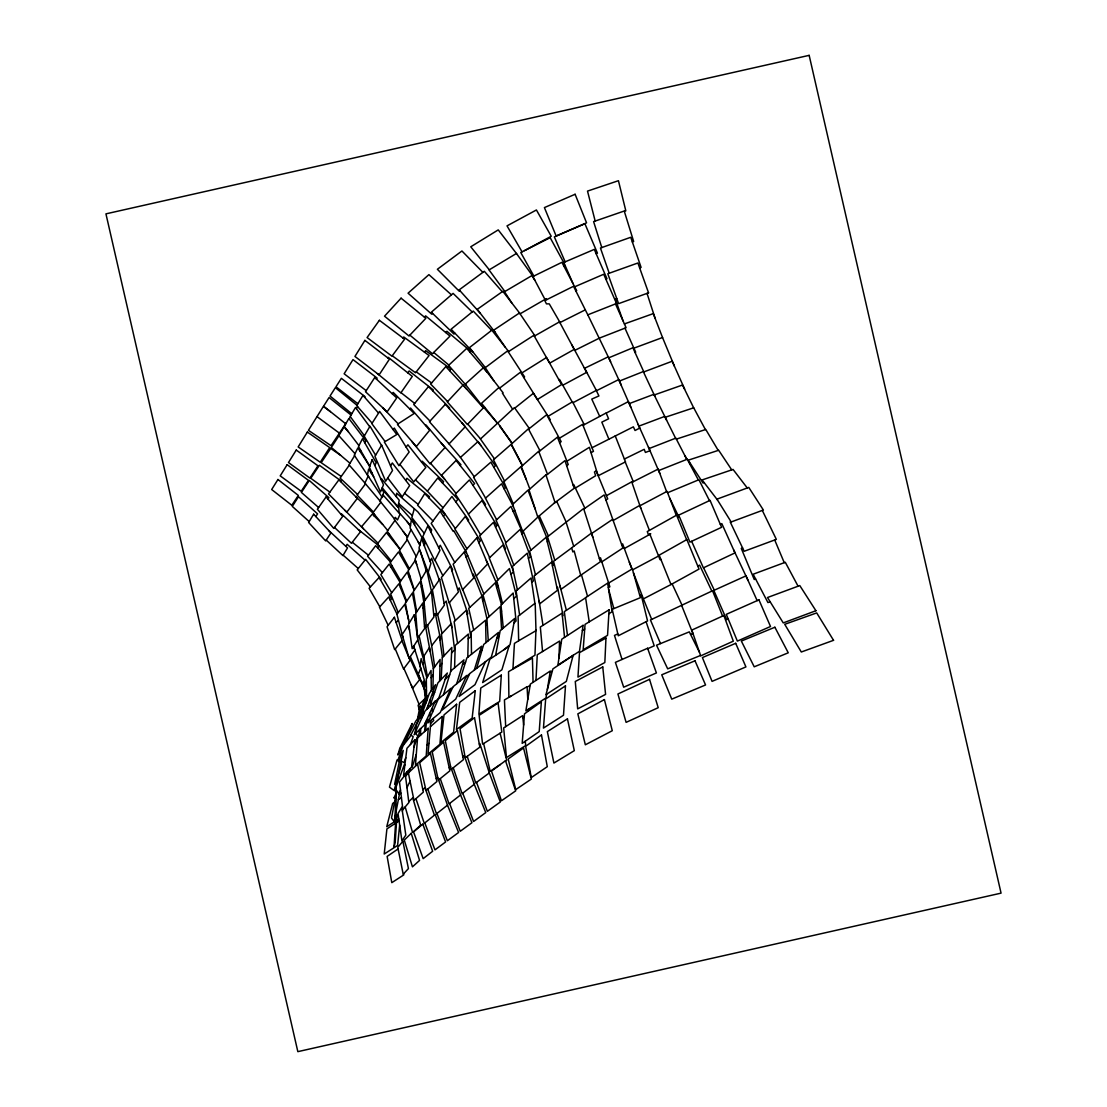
<?xml version="1.0" encoding="UTF-8"?>
<svg xmlns="http://www.w3.org/2000/svg" width="1107" height="1107" viewBox="0 0 1107 1107"><rect width="100%" height="100%" fill="white"/><g stroke="black" fill="none" stroke-linecap="round" stroke-linejoin="round"><path stroke-width="1.5" d="M414.558 524.801L414.572 523.237L398.354 505M430.471 726.607L430.581 720.602M420.535 735.228L420.674 728.572M439.631 681.082L440.102 659.44L433.377 668.642L432.92 688.388M467.791 657.212L468.316 634.076L455.198 645.45L454.603 667.798M432.823 692.207L432.768 694.795L434.622 692.359M558.91 658.319L559.602 641.05L537.269 654.777L535.968 680.404M450.701 671.437L451.836 647.457L442.26 657.71L441.167 679.477M396.348 496.725L396.652 493.21L417.892 511.904L431.675 529.866L430.941 532.135M424.562 731.589L425.42 722.608M425.6 730.634L426.624 719.993M399.669 825.144L397.593 845.457L384.212 854.009L386.91 828.908L395.6 823.165M381.182 479.677L381.32 478.528L399.212 500.184L398.022 506.923L382.233 487.8M411.403 519.681L410.102 528.025L419.885 544.824M546.595 694.255L546 697.95L525.853 710.846L530.336 684.112L550.29 671.008L547.356 689.44M495.632 655.316L500.17 630.699L514.769 618.412L510.05 644.689L503.906 649.74M424.355 545.959L424.977 542.665L411.901 520.235M417.547 718.9L420.079 705.643L421.504 707.733M419.816 729.388L418.391 736.833L415.692 733.277M422.071 717.502L422.473 715.399M395.531 797.151L391.504 817.962L394.147 821.56L395.282 815.638M396.251 793.387L396.776 790.675L399.323 794.688L395.49 814.531M425.517 694.463L426.458 690.616M402.367 811.21L402.879 809.203M414.295 508.736L411.818 517.55L424.285 533.408M476.633 668.351L483.731 644.426L498.482 632.415L491.273 657.143L485.516 661.737M456.693 683.78L463.971 659.869L450.84 670.98L443.52 694.698M474.266 670.15L481.6 646.225L466.85 657.959L459.543 681.455M416.287 754.434L412.205 767.082L411.652 766.431M414.004 747.1L417.214 737.22L417.657 737.829M417.989 718.318L423.068 703.028L426.762 695.334L420.01 715.731M418.571 720.062L416.44 724.698L415.111 732.53M408.898 772.395L410.185 768.562M429.848 706.335L437.86 682.936L447.353 673.001L438.842 698.005L434.899 702.032M405.771 757.714L404.027 762.668L401.094 761.021M410.434 744.513L413.188 736.695L410.808 735.145M404.429 741.815L398.202 759.416L399.585 760.191M426.596 709.462L435.535 684.693L429.336 693.425L420.314 718.388L424.05 713.226M422.376 712.673L415.706 721.252L403.308 745.302L409.825 737.027L422.376 712.673L423.234 710.307L422.265 708.881M395.877 787.52L394.729 790.619L395.739 791.38M396.181 786.703L404.346 764.591L404.871 765.048M400.499 790.094L398.603 793.553M405.563 776.367L407.348 771.51M420.452 668.78L418.266 674.384L424.147 687.821M394.535 519.072L380.047 501.139L381.818 496.725M420.923 668.78L413.714 646.211M422.874 664.408L424.202 661.433L417.74 639.874M400.222 513.856L397.468 519.958L395.31 517.37L394.327 519.529L407.487 537.199L403.335 531.637M419.553 549.432L415.028 559.104L421.241 579.252M430.139 561.401L431.592 558.288L439.258 579.916M411.043 529.63L406.795 538.68L416.218 556.558M406.975 787.658L410.06 781.168M395.628 794.369L393.884 797.995L395.545 796.819M368.036 476.467L364.867 483.067L380.088 501.07M419.553 677.332L410.296 656.534M328.751 530.516L347.529 547.896L342.935 555.576L326.233 540.078M369.088 477.491L354.282 455.226L357.852 447.948L369.655 466.172M371.412 473.298L371.8 472.592M374.775 465.397L376.228 462.823L362.473 438.704L358.488 446.564L369.724 466.296M405.729 480.396L406.947 478.293L429.53 496.752L428.852 497.818M354.586 455.697L349.023 464.802L364.895 482.998M390.563 465.839L392.321 462.975L409.673 485.516L402.228 496.822L387.741 477.975M345.854 546.346L347.141 544.312L365.006 560.114M438.704 547.674L440.282 545.239L452.666 569.676L451.919 570.769M338.922 435.757L331.311 447.436L349.992 463.238M443.423 516.332L444.848 514.16L424.714 493.57L417.616 505.249L432.989 520.982M346.38 422.722L331.035 445.678L308.438 430.319L323.369 406.449L330.44 411.652M364.729 442.675L365.919 440.849L348.857 418.529L344.249 426.375L358.959 445.623M377.432 373.599L400.845 392.86L412.302 376.408L388.225 357.326L387.837 357.907M376.435 379.106L377.113 378.068L352.995 359.609L344.139 373.792L366.209 390.646M360.024 451.296L360.647 450.355M431.149 677.719L433.238 674.633M424.521 626.659L425.392 625.4L430.166 651.511M315.786 516.512L317.584 513.883L298.489 496.725L292.29 506.397L309.185 521.577M327.921 499.077L328.89 497.666L309.268 480.466L301.395 492.421L318.622 507.518M340.61 481.587L341.039 480.964L319.411 465.272L310.763 478.266L329.858 492.103M414.848 650.003L409.092 658.264L402.132 634.574L408.151 625.441L409.493 629.966M349.106 418.847L350.476 416.882M382.607 407.611L398.16 423.801L414.212 413.465L393.22 392.418L392.265 393.788M356.329 408.552L357.644 406.698M364.604 397.205L365.006 396.638L341.371 378.331L335.975 386.772L357.865 403.723M349.314 465.134L340.084 478.058L357.561 494.428M384.904 441.278L371.827 423.635L379.618 411.417L396.79 434.553L384.35 442.053L398.935 465.701L409.161 452.002L394.313 428.049L393.165 429.654M424.313 659.675L419.166 636.013M394.991 520.415L387.201 531.194L400.277 549.363M431.453 591.387L423.995 601.696L426.416 626.908L433.944 616.903L431.453 591.387L426.735 569.842L420.798 579.999L425.13 600.132M423.068 608.255L424.451 606.345M407.791 372.824L409.147 370.97L433.238 389.927L432.643 390.716M407.334 539.69L399.502 550.428L409.41 568.832M421.283 587.001L422.071 585.921M415.042 620.28L416.163 618.771M341.108 514.478L341.523 513.911L360.564 531.664L351.473 543.288L334.494 527.458M365.504 483.828L357.077 495.078L373.446 512.071M380.877 502.163L372.962 512.721L387.713 530.488M402.976 338.009L403.751 336.985L429.087 355.541L415.526 372.755L392.238 355.762M358.46 529.7L378.954 545.793M413.534 598.956L414.364 597.891M443.021 507.753L427.399 491.204L437.763 477.989L457.924 499.326L455.793 501.914M434.705 666.815L431.647 645.699L439.313 635.93L442.482 657.461M398.16 423.801L397.496 424.631L416.301 446.578L429.654 430.263L410.559 408.054L409.798 409.037M433.806 615.45L435.314 613.527L440.517 639.168L439.908 639.915M377.542 547.744L379.037 545.889M406.103 447.076L407.916 444.82L425.849 467.445L413.727 481.905L399.904 464.414M391.02 567.282L392.099 565.926M424.451 352.151L425.655 350.656L450.923 369.046L449.636 370.582M344.941 510.355L363.387 528.676M355.942 496.905L374.318 514.354M409.009 576.816L409.784 575.875M421.546 462.02L422.196 461.218L443.589 481.6L442.44 482.943M439.963 665.888L441.97 663.439M400.485 587.706L401.246 586.779M468.012 520.788L468.635 520.041L451.947 496.49L441.762 509.358L455.323 528.565M402.948 637.397L396.901 614.205L404.802 604.325L408.594 619.837M380.49 579.86L381.085 579.141L365.614 559.339L357.174 569.884L370.43 586.89M400.568 555.465L401.564 554.275M449.179 408.538L449.663 407.971L428.52 386.537L413.741 404.553L430.014 421.061M374.138 515.931L374.886 515.046M444.128 603.55L446.218 601.115L451.864 627.558M478.805 542.665L480.355 540.88L465.341 516.415L454.922 529.049L466.96 548.754M388.612 535.276L389.456 534.321M466.13 557.153L467.652 555.423M411.707 441.223L430.056 463.833L445.014 447.532L426.084 425.033L425.614 425.558M411.237 685.025L419.055 704.329M466.739 389.194L445.803 366.625L430.637 384.046L447.615 401.564M396.181 622.618L398.368 620.294M457.689 589.477L459.211 587.886L467.86 613.748L467.14 614.468M440.918 442.648L460.913 464.663L460.111 465.466M390.273 600.243L391.56 598.915L379.106 577.494L369.115 588.301L379.826 606.802M424.396 317.142L425.628 315.869L450.009 336.099L432.45 353.756L409.853 335.144M445.152 679.435L449.663 674.786M486.319 560.502L497.942 586.212L496.642 587.499M451.573 652.936L454.603 649.823L451.365 623.559L441.416 634.2L444.018 655.828M472.634 574.741L473.298 574.076L483.579 600.022L482.749 600.824M445.678 332.515L446.91 331.297L471.015 351.528L470.184 352.33M461.785 422.736L481.144 445.789M472.897 485.267L474.626 483.579L456.084 460.457L441.527 475.29L456.029 493.418M408.746 801.717L412.759 797.815L420.688 825.172L412.565 832.519L405.19 806.906M484.714 505.193L485.53 504.405L469.396 479.954L455.351 494.096L468.51 514.105M495.521 527.015L496.918 525.673L481.974 500.585L468.386 514.229L480.604 534.833M513.939 623.02L516.083 620.985L513.164 593.034L500.973 605.086L503.284 628.07M513.759 598.666L516.499 596.064L509.455 568.541L496.835 581.023L502.523 603.55M500.489 612.116L501.582 611.092M504.667 549.321L505.456 548.588L493.404 522.421L479.635 535.76L489.654 557.679M494.469 458.893L480.424 439.022L514.437 407.611L529.354 428.52M430.54 723.424L433.681 720.532L433.141 718.471M487.066 372.104L466.711 348.373L448.612 365.365L466.089 385.25M510.908 574.256L513.523 571.862M488.256 640.745L486.914 618.564L500.129 606.594L501.609 629.482M474.211 476.702L460.457 457.412L478.086 441.513L495.438 465.77L493.777 467.223M496.642 519.764L485.461 498.219L501.513 483.828L513.33 506.439M521.84 533.851L522.767 533.02L510.95 506.383L496.074 520.276L505.885 542.582M468.206 638.864L470.752 636.58L466.448 610.192L454.119 621.677L457.565 643.402M547.287 541.863L548.214 541.032L538.223 516.761M426.472 721.57L429.627 718.761M528.426 558.398L530.474 556.586L520.165 529.409L505.47 542.983L513.8 565.179M485.669 625.164L487.232 623.795M500.682 427.274L499.672 426.001L512.071 443.506M484.949 407.556L484.105 408.303L465.244 384.157L483.551 367.621L499.603 388.142L520.456 372.215L536.881 398.686M496.752 638.352L499.146 636.248M432.56 313.392L431.688 314.167L408.068 293.189L428.907 274.633L451.421 294.836M513.205 511.476L514.727 510.161M531.734 582.337L533.394 580.912L527.264 553.168L512.361 566.466L517.412 589.851M422.86 789.637L425.06 787.755L434.428 815.181L424.285 823.359L415.928 798.687M426.984 745.108L428.963 743.406M454.935 333.221L453.953 334.037L431.329 312.202L453.095 293.383L472.163 311.966M504.142 488.865L505.595 487.633L490.858 462.173L473.575 477.255L485.572 498.122M462.546 664.574L465.604 662M436.241 778.581L437.832 777.806M449.221 767.857L450.618 766.694M450.397 689.426L452.68 687.53M462.823 756.718L464.276 755.528L474.253 784.309L462.117 793.664L453.233 767.788M552.435 565.912L553.196 565.29L546.125 537.296L529.644 551.244L535.47 574.851M472.758 351.818L451.103 329.208L473.256 311.081L491.605 330.37M479.968 651.553L482.126 649.809M514.797 408.123L533.422 393.276L550.179 419.525L549.529 420.023M528.565 429.156L546.692 414.738L561.166 441.651L559.644 442.828M573.094 484.977L573.689 484.506L584.911 508.265M434.414 815.139L435.189 814.531L445.595 841.97L434.968 849.872L424.811 822.944M447.422 804.983L458.602 832.492L447.366 840.739L436.933 813.451M538.846 451.67L557.416 437.182L568.251 464.553L566.673 465.743M546.125 475.387L564.971 460.637L574.201 488.284L553.943 503.381M460.498 794.771L471.928 822.722L460.249 831.274L449.58 803.516M466.255 676.598L469.493 674.08M479.289 744.001L479.843 743.558L489.322 772.949L500.309 801.994L487.371 811.32L476.508 782.372M474.17 784.102L485.765 812.58L473.602 821.477L462.726 793.207M534.902 603.384L518.104 616.267L518.657 640.773L514.437 643.402L512.956 668.642L534.958 655.206L535.954 629.98M592.812 537.241L583.61 508.542L566.217 522.158L556.779 501.526M571.655 547.91L553.528 561.304L560.889 589.408L580.691 575.253L574.173 550.954L572.859 551.95L571.627 547.868L591.525 533.062L600.354 561.789L580.013 575.737M489.322 772.949L475.719 782.953L467.237 756.358M523.805 377.473L524.593 376.892L507.629 350.85L485.295 367.662L493.736 380.642M459.875 290.643L459.17 291.155L437.376 269.278L461.937 250.985L482.887 272.364M480.078 313.004L459.184 289.868L484.326 271.298L502.26 291.722M405.895 775.453L408.497 773.558M539.04 600.561L542.997 625.344M556.932 587.665L557.554 587.222L563.062 615.534L562.384 616.018L564.542 637.411M399.073 794.3L400.859 793.013M599.371 558.592L600.506 557.79L609.86 586.807L608.324 587.526M583.776 509.054L604.131 494.926L622.881 548.02L601.821 561.844M559.99 585.977L566.41 610.289M398.105 848.931L387.132 856.403L391.795 882.666L403.737 874.931L403.543 873.88M591.968 533.297L612.738 519.266M500.336 764.508L490.193 771.316L483.607 743.558M505.595 760.979L506.66 760.274L500.101 733.166M394.549 802.188L392.681 803.433L386.744 826.721L395.739 820.937M398.354 799.683L401.44 797.649M396.486 822.584L399.06 820.868M585.603 597.808L564.321 611.645L567.49 635.473M508.238 351.777L533.837 335.324L549.155 362.266M605.916 500.032L607.729 498.883L596.203 470.849L594.459 471.997L595.649 475.733L575.363 488.049M621.664 544.561L622.66 543.924L631.889 569.123M396.624 820.37L398.797 818.986M608.85 613.804L612.171 611.673L607.618 583.126L585.589 597.655L589.228 621.843M582.365 630.52L584.704 629.039M521.978 372.879L546.512 357.519L561.581 384.599L537.393 399.489M559.492 643.942L561.207 642.876M566.936 461.218L589.394 447.311L597.697 474.488M558.924 379.812L559.533 379.438L572.208 401.952M516.595 253.669L498.233 229.896L470.752 246.792L489.28 269.804M550.068 672.392L552.324 671.036M686.631 539.676L676.598 515.156L647.277 531.568L648.384 534.501L650.764 533.837L624.348 548.532M608.656 583.043L632.318 568.873L640.399 597.669L612.199 609.307L618.246 635.778L647.553 620.958L641.091 594.487L639.708 595.192M559.353 438.261L582.6 424.368L593.463 451.324L591.18 452.666M548.131 416.301L572.554 401.744L584.247 424.659M518.657 640.773L535.982 630.686L535.262 605.792L531.083 577.979L516.125 590.972L519.626 615.105M522.878 717.668L524.261 716.879M534.307 336.141L559.492 321.846L574.229 349.383L549.653 363.151M613.181 520.498L639.708 505.429L649.394 530.308M511.434 695.86L508.902 697.272L508.542 671.645L532.425 658.07L533.062 682.313M527.098 687.129L530.115 685.441M671.008 584.538L699.015 569.095L686.852 539.552L659.163 555.174L671.008 584.538L643.402 598.887L651.691 619.394L650.418 619.934L660.533 643.596M571.835 344.914L586.696 372.326L562.799 385.236M606.415 495.687L631.737 481.836L640.828 508.321M660.81 559.256L660.049 559.672L649.906 534.307M524.469 250.639L551.231 236.248L536.425 209.97L507.02 225.87L522.061 251.856M582.988 425.323L606.152 412.98L608.587 418.806L601.821 422.154L608.864 439.078M632.595 569.842L658.582 556.005M640.413 505.512L667.064 491.356L676.308 515.308M584.288 367.745L596.507 390.702M573.039 402.685L596.258 390.425L598.929 395.946L591.775 399.101L599.717 416.412M697.77 566.078L699.596 565.11L711.843 591.11M606.207 413.091L628.416 401.592L639.721 428.105L635.044 430.498L633.37 426.832L592.01 447.74M598.209 475.733L625.497 461.868L615.201 435.826M559.893 322.607L585.312 309.849M631.931 482.361L658.181 469.077L666.594 491.605M596.41 390.743L618.702 379.576L630.879 407.376M638.158 424.424L650.003 450.715L645.423 452.445L644.205 449.317L624.376 459.031M563.864 266.095L565.11 265.472M575.059 350.255L599.413 338.105L626.092 327.714L615.478 303.913L587.803 314.831L573.523 286.298L544.81 300.606L546.443 303.858L549.266 303.872L560.059 322.524M610.607 361.671L587.803 314.831M648.508 447.214L659.8 473.422M584.856 368.174L608.241 356.8L621.304 385.153M651.691 619.394L712.548 590.764L722.594 616.087M720.325 524.344L721.819 523.625L735.006 552.891L703.388 567.863L691.654 541.295M693.328 634.56L681.746 605.709M733.72 550.027L748.097 580.552M617.817 633.91L614.482 635.404L622.051 659.454M728.198 618.951L726.649 619.643L713.821 590.418L745.993 575.875L757.16 600.644M647.747 648.702L654.209 645.81L646.087 621.705M574.685 286.796L603.702 274.259L616.53 303.456L615.478 303.913M596.161 253.724L597.448 253.171L584.897 223.725L554.344 236.87L565.151 261.861M635.044 352.483L635.695 352.206L624.985 328.198M605.889 279.255L606.982 278.784L594.293 249.393L563.781 262.442L573.066 283.696M690.56 634.38L692.456 633.578M609.058 357.686L632.913 347.764L643.831 371.924L672.198 361.242L684.666 389.124M667.59 492.74L698.904 479.732L709.462 500.627M679.601 517.177L689.91 542.112L721.598 527.306L710.057 500.35L678.812 515.087L679.061 517.412L669.638 498.039M700.565 655.455L667.687 668.849L656.534 645.215L689.301 631.862L699.458 652.272M619.934 380.863L643.292 371.578L654.846 396.278M658.79 470.517L687.226 459.225L698.351 479.954M649.505 448.39L675.837 438.123L686.797 459.391M629.786 403.405L653.863 394.313L666.552 420.079M575.861 290.947L576.692 290.643L561.899 262.331L532.882 276.529L544.976 299.43M639.431 425.932L664.726 416.412L675.588 438.22M770.126 601.751L767.94 602.568L753.134 574.242L785.292 562.287L798.078 586.212M674.384 366.14L662.526 337.524L633.896 348.165M755.611 578.975L754.241 579.487L741.289 548.463L742.603 547.979M730.994 521.66L730.205 521.951L744.181 551.286L776.339 539.372L762.308 510.41M655.123 318.387L647.028 293.383M639.652 267.908L641.091 267.382L630.741 237.285L600.451 248.037L609.224 273.249M616.765 298.572L615.284 299.098L623.033 320.864M624.403 323.922L653.282 313.613L662.595 337.663M654.223 394.964L682.535 385.015L693.674 407.833M632.332 241.907L633.647 241.451L624.237 211.022L593.601 221.608L601.793 247.567M717.433 499.907L716.935 499.16L748.775 487.412L763.373 510.009L731.173 521.964L717.433 499.907L702.101 479.94L733.055 469.437L747.267 487.966M624.334 211.326L625.815 210.828L618.439 180.704L587.513 191.096L595.179 221.068M665.265 417.256L693.715 407.805L705.408 429.585M689.592 463.625L690.311 463.39M704.052 482.597L702.973 482.943L688.236 460.18L718.678 450.272L731.741 469.88M676.363 439.119L705.768 429.474L718.208 450.411M316.976 416.619L339.323 433.072M341.219 476.48L321.182 462.684L330.73 448.46L340.513 455.212M416.232 371.855L431.578 382.967M400.997 392.653L414.682 403.405M351.016 415.028L329.07 397.551L323.576 406.2L345.661 423.746M352.303 542.236L368.437 555.23M356.938 405.231L335.366 387.671L330.024 396.043L351.791 413.741M404.581 493.265L418.155 504.363M433.736 352.455L448.902 365.089M399.253 761.796L397.067 759.914L389.47 787.132L394.106 790.536L401.537 763.761L400.679 763.014M398.631 503.464L412.371 515.571M343.17 555.174L358.267 568.528M415.471 479.829L427.399 491.19M382.621 524.358L372.27 514.077L361.491 526.794L377.971 543.136M390.563 562.121L375.688 545.696L367.621 556.295L382.385 572.61M348.428 431.841L344.042 426.956L338.797 435.605L355.029 453.718M430.54 463.307L444.627 479.179M381.777 488.879L398.714 507.975L399.212 513.205L382.994 494.898M399.157 512.666L410.503 525.438M378.552 413.091L362.985 395.379L356.703 405.619L372.132 423.178M484.368 408.068L496.974 422.625M467.735 424.106L480.549 438.912M448.529 443.27L460.47 457.399M400.139 549.542L386.426 532.592L377.39 543.869L391.338 561.124M497.472 423.248L481.559 403.28L498.897 387.492L503.048 392.708L502.412 393.165L512.638 409.272M485.336 367.621L469.493 347.584L491.84 330.19L508.653 351.514M495.369 332.64L477.242 309.351L502.827 291.321L520.165 313.779L546.263 298.682L546.803 299.61M406.726 521.176L410.406 526.102M369.71 426.707L355.541 407.487L350.158 416.453L364.411 435.798M504.875 291.515L489.045 269.942L516.443 253.461L533.02 276.459M497.804 423.026L512.25 443.34M505.152 347.086L493.694 330.177L519.474 312.977L534.902 335.808M373.613 476.633L368.617 469.077L367.441 475L382.33 497.5L383.742 491.951L381.763 488.934M511.766 302.889L504.501 291.736L531.872 275.615L534.875 280.279M381.486 445.36L370.001 426.209L364.203 436.172L375.591 455.198M399.89 582.033L389.124 564.113L380.836 574.561L391.698 592.715M466.393 552.435L453.773 530.779L453.247 531.415L440.116 511.254L431.19 523.431L443.741 542.748L454.756 562.425M685.025 455.959L686.977 459.322M408.787 569.718L398.52 551.909L390.19 562.605L400.72 580.926M533.851 276.058L520.76 252.507L550.165 237.687L564.21 263.411M539.995 450.77L528.371 428.81L511.323 444.184L522.518 465.507M418.211 541.946L419.83 545.004M522.324 465.673L511.13 444.364L493.445 459.779L504.543 481.061M434.996 560.1L442.855 575.668M396.984 614.094L388.695 596.977L379.466 607.19L388.183 625.289M703.568 567.78L714.319 590.197M672.143 583.901L682.175 605.501M539.275 515.862L548.422 536.079M409.59 657.544L419.525 679.836L412.69 688.305L403.917 668.503M424.991 689.73L426.07 692.193M526.309 479.635L520.788 466.794L503.823 481.683L513.261 503.906M413.465 646.599L414.641 649.339M476.273 575.986L483.884 593.947M774.706 539.981L784.254 562.674M419.442 677.553L424.299 689.163M425.157 691.197L425.891 692.954M401.91 640.759L408.857 657.489M409.147 658.181L410.047 660.326L403.557 668.988L395.268 648.923M625.234 462.006L633.287 481.683M629.343 562.176L632.139 568.984M523.154 531.056L530.931 550.137M406.214 601.765L398.88 583.804L390.674 593.989L398.216 612.558M513.288 570.755L502.952 545.031L489.239 558.053L497.956 579.916M462.726 589.491L469.769 607.397M633.453 572.886L643.402 598.887M547.508 474.294L538.694 451.269L521.355 466.517L529.838 489.017M535.207 509.109L528.011 490.124L512.61 504.501L522.698 531.471L538.14 516.831M414.129 590.418L407.251 572.139L399.613 582.407L406.629 601.184M428.229 572.264L433.736 587.9M438.593 779.965L447.491 805.176L436.476 813.811L427.8 789.042M451.518 769.171L460.567 794.951L449.055 803.917L440.254 778.622M449.414 602.665L455.323 620.543M416.689 564.487L415.333 560.294L408.109 570.686L414.364 590.086M573.703 546.318L566.092 522.2L547.522 536.784L554.828 560.336M420.231 551.244L426.25 570.672M426.887 677.802L421.144 658.582L420.037 665.791L426.416 687.212M501.485 604.574L495.286 582.752L482.97 594.833L489.086 616.599M581.604 575.266L587.54 596.355M608.587 589.187L613.804 608.476M419.276 709.795L418.114 705.242L425.323 698.309L423.414 681.22L425.835 697.272M437.611 614.482L442.08 633.495M486.914 618.592L481.725 596.452L468.69 608.38L473.671 630.049M429.917 700.274L430.706 703.789M431.827 708.701L432.588 712.05M425.655 695.777L425.946 697.023M426.043 697.479L426.569 699.79M427.925 705.782L428.367 707.747M429.654 713.406L430.443 716.893M427.634 625.289L431.702 645.63M416.163 612.572L412.385 593.075L405.356 602.983L409.23 623.144M433.363 668.78L429.433 647.484L423.718 656.437L427.454 676.792M424.327 605.072L420.342 581.424L413.312 591.595L416.675 611.839M562.384 616.018L561.941 613.25L540.327 627.032L542.568 651.525M425.904 697.922L426.333 701.741M427.053 708.203L427.136 708.937M425.434 699.32L425.849 703.07M523.625 725.03L522.67 715.62L503.657 727.936L506.466 757.562L525.7 745.551L525.258 741.233M527.79 699.292L527.07 686.7L504.432 699.956L505.678 726.635M528.357 709.241L528.454 710.985M486.028 642.558L485.572 620.211L471.153 632.139L471.499 654.265M431.315 690.63L431.052 670.468L426.32 678.799L426.527 695.819M426.527 696.026L426.582 701.035M395.988 784.379L395.407 816.98L395.988 784.379M605.972 638.047L604.837 662.526L577.951 677.097L579.501 652.632L605.972 638.047M609.099 609.832L607.549 635.349L583.168 649.795L585.05 624.376L609.099 609.832M501.305 675.132L499.686 701.437L478.888 714.181L480.756 688.028L501.305 675.132M395.808 819.9L394.023 847.159L395.171 842.524L396.984 814.835L395.808 819.9M565.483 685.883L563.491 715.26L543.454 728.074L545.654 698.96L565.483 685.883M428.215 728.268L426.195 755.915L415.471 765.241L417.547 737.926L428.215 728.268M541.365 701.741L539.22 731.589L522.186 743.351L524.497 713.835L541.365 701.741M442.205 716.464L439.908 744.264L428.035 754.144L430.415 726.662L442.205 716.464M456.61 704.26L453.607 732.184L440.932 742.534L444.004 714.928L456.61 704.26M475.29 690.685L472.135 718.125L456.43 729.527L459.696 702.35L475.29 690.685M414.917 739.642L411.569 767.123L403.585 775.426L406.947 748.304L414.917 739.642M583.085 625.317L579.487 651.303L557.914 665.044L561.747 639.223L583.085 625.317M400.18 757.326L394.618 784.323L397.634 777.861L403.252 750.463L400.18 757.326M573.108 655.427L566.327 681.4L545.945 694.684L552.905 668.891L573.108 655.427M421.587 538.569L419.013 547.979L428.16 572.471L430.9 563.421L421.587 538.569M399.71 748.526L397.87 754.988L410.157 730.316L412.178 723.48L399.71 748.526M508.971 646.322L501.9 669.79L482.652 682.562L489.875 659.205L508.971 646.322M372.173 459.626L369.392 467.209L380.49 491.978L383.479 484.811L372.173 459.626M450.812 688.471L440.295 712.493L427.772 722.968L438.261 699.181L450.812 688.471M485.572 661.599L475 684.68L459.087 696.497L469.714 673.596L485.572 661.599M435.369 701.008L424.202 725.237L414.06 734.827L425.157 710.846L435.369 701.008M466.753 675.533L455.697 699.14L441.997 710.168L453.04 686.783L466.753 675.533M427.842 525.908L422.819 536.521L434.774 560.543L440.005 550.29L427.842 525.908M381.624 445.152L374.941 456.292L385.665 481.213L392.542 470.447L381.624 445.152M313.641 514.202L308.632 522.504L325.679 540.922L330.951 532.882L313.641 514.202M414.253 614.814L408.649 624.085L412.164 648.66L417.851 639.708L414.253 614.814M401.813 807.349L398.008 813.52L401.924 840.863L405.812 835.093L401.813 807.349M307.345 432.062L298.157 446.937L320.255 462.242L329.692 447.588L307.345 432.062M296.247 450.051L288.484 462.56L309.918 478.086L317.958 465.798L296.247 450.051M364.909 340.389L354.932 356.44L379.106 374.886L389.443 359.138L364.909 340.389M287.17 464.691L280.209 475.858L301.215 491.287L308.452 480.341L287.17 464.691M277.954 479.497L271.672 489.529L291.805 505.262L298.35 495.438L277.954 479.497M374.733 377.529L365.504 391.74L387.146 411.818L396.707 397.925L374.733 377.529M439.714 579.265L432.394 589.851L436.974 615.367L444.405 605.114L439.714 579.265M422.68 603.287L415.734 613.195L417.657 638.075L424.673 628.485L422.68 603.287M326.095 496.946L317.391 509.248L333.788 528.413L342.713 516.346L326.095 496.946M379.383 320.297L367.081 337.552L391.947 356.15L404.581 339.212L379.383 320.297M338.88 479.843L328.53 493.916L346.782 512.181L357.353 498.316L338.88 479.843M394.396 617.277L387.049 626.742L394.673 649.657L402.145 640.469L394.396 617.277M405.342 774.706L399.502 782.123L402.92 809.591L408.857 802.561L405.342 774.706M450.494 566.161L441.375 577.508L449.151 602.955L458.45 591.941L450.494 566.161M402.879 841.306L397.787 847.339L403.211 874.226L408.428 868.594L402.879 841.306M476.785 537.864L465.521 550.359L476.245 576.014L487.73 563.85L476.785 537.864M445.374 404.263L429.419 421.712L449.082 443.879L465.3 426.679L445.374 404.263M464.234 552.061L453.15 564.183L462.505 589.713L473.81 577.909L464.234 552.061M401.08 298.17L384.516 316.187L409.037 336.002L425.849 318.318L401.08 298.17M463.03 385.015L447.311 401.883L467.362 424.479L483.358 407.902L463.03 385.015M411.237 833.308L404.29 840.116L412.441 866.85L419.553 860.416L411.237 833.308M417.574 764.217L408.372 772.894L414.004 800.389L423.358 792.086L417.574 764.217M545.931 474.834L528.952 489.792L537.808 517.121L555.022 502.453L545.931 474.834M430.415 753.369L419.691 762.709L426.029 790.495L436.919 781.528L430.415 753.369M443.575 742.174L432.214 751.93L438.344 780.172L449.871 770.804L443.575 742.174M457.385 730.551L445.318 740.721L451.186 769.434L463.432 759.637L457.385 730.551M422.819 824.12L413.548 831.869L423.165 858.631L432.643 851.255L422.819 824.12M551.646 562.107L534.1 575.931L539.69 603.827L557.471 590.294L551.646 562.107M474.502 717.737L460.042 728.793L465.203 757.852L479.857 747.142L474.502 717.737M505.498 760.703L491.494 771.053L501.429 800.79L515.682 790.855L505.498 760.703M541.475 734.965L525.659 746.326L531.249 777.612L547.287 766.681L541.475 734.965M523.542 748L508.168 758.973L515.737 789.609L531.346 779.051L523.542 748M498.095 703.014L479.123 715.371L482.61 744.181L501.803 732.101L498.095 703.014M567.448 718.872L547.342 731.616L553.915 763.055L574.312 750.657L567.448 718.872M604.408 699.596L577.84 713.877L585.34 744.79L612.282 730.717L604.408 699.596M602.762 666.94L575.28 681.483L577.674 708.881L605.584 694.393L602.762 666.94M649.532 679.352L617.914 693.992L626.105 722.359L658.208 707.691L649.532 679.352M723.867 615.492L691.792 630.104L700.703 655.87L733.304 641.174L723.867 615.492M758.945 599.842L726.289 614.343L737.373 641.105L770.514 626.493L758.945 599.842M647.595 648.273L615.395 662.373L623.684 687.198L656.409 672.945L647.595 648.273M575.114 194.265L544.409 207.59L556.157 236.012L586.558 222.839L575.114 194.265M735.685 643.305L702.405 657.586L712.064 681.372L745.924 666.912L735.685 643.305M695.002 660.796L661.751 674.8L671.741 699.154L705.56 684.956L695.002 660.796M774.872 627.24L741.344 641.064L754.227 666.815L788.253 652.798L774.872 627.24M815.914 610.732L783.258 622.909L767.511 597.517L799.794 585.575L815.914 610.732M648.55 292.829L618.592 303.65L607.812 273.747L637.895 262.996L648.55 292.829M833.543 640.316L801.302 652.009L784.725 624.32L816.703 612.904L833.543 640.316M809.162 55.35L105.94 213.859L297.838 1051.65L1001.06 893.141L809.162 55.35"/></g></svg>
